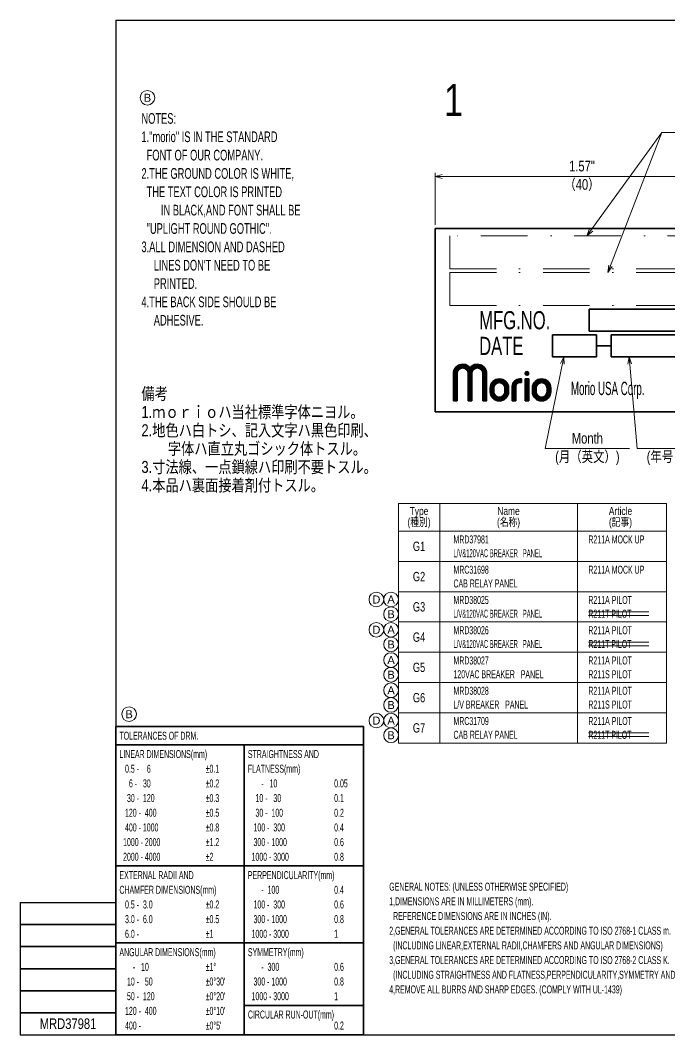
# Model space of a CAD drawing. Header units: millimetres. Extents: x 7 to 413, y 10 to 287.
# Drawn here: x 7 to 183.9, y 10.2 to 286.8 of the extents above; entities that cross this region are included whole.
import ezdxf
from ezdxf.enums import TextEntityAlignment as Align

# ---------------------------------------------------------------- set-up
doc = ezdxf.new("R2010")
doc.units = ezdxf.units.MM
doc.linetypes.add('DASHDOT', pattern=[25.3, 12.7, -6.3, 0, -6.3])
for name, color, linetype in [('GR1_01', 7, 'Continuous'), ('GR1_16', 7, 'Continuous'), ('GR2_05', 7, 'Continuous'), ('図面枠D8M', 7, 'Continuous'), ('表題、部品表', 7, 'Continuous'), ('表題、部品表_01', 7, 'Continuous')]:
    doc.layers.add(name, color=color, linetype=linetype)
doc.styles.add('HG丸ｺﾞｼｯｸM-PRO', font='')
doc.styles.get('HG丸ｺﾞｼｯｸM-PRO').set_extended_font_data('HG丸ｺﾞｼｯｸM-PRO')

# ---------------------------------------------------------------- blocks, each defined once
blk = doc.blocks.new('BLKF024')
at = {"layer": '図面枠D8M', "color": 4, "linetype": 'Continuous', "lineweight": 13}
for p, q in [((345.506831, 48.999879), (346.3333, 49.826349)), ((345.58776, 49.22223), (346.312102, 49.946572)), ((345.668689, 49.44458), (346.290903, 50.066794)), ((345.749617, 49.66693), (346.269705, 50.187017)), ((345.830546, 49.88928), (346.248506, 50.30724)), ((345.911475, 50.111631), (346.227307, 50.427463)), ((345.992404, 50.333981), (346.206109, 50.547686)), ((346.073333, 50.556331), (346.18491, 50.667909)), ((346.154262, 50.778681), (346.163712, 50.788131)), ((344.157871, 45.246757), (346.693675, 47.782561)), ((344.211969, 45.442276), (346.672477, 47.902784)), ((344.292898, 45.664626), (346.651278, 48.023006)), ((344.299292, 45.246757), (346.714874, 47.662338)), ((344.373827, 45.886976), (346.63008, 48.143229)), ((344.440714, 45.246757), (346.736072, 47.542115)), ((344.454756, 46.109327), (346.608881, 48.263452)), ((344.535684, 46.331677), (346.587682, 48.383675)), ((344.582135, 45.246757), (346.757271, 47.421892)), ((344.616613, 46.554027), (346.566484, 48.503898)), ((344.697542, 46.776377), (346.545285, 48.624121)), ((344.723556, 45.246757), (346.778469, 47.301669)), ((344.778471, 46.998727), (346.524087, 48.744343)), ((344.8594, 47.221078), (346.502888, 48.864566)), ((344.864978, 45.246757), (346.799668, 47.181447)), ((344.940329, 47.443428), (346.48169, 48.984789)), ((345.006399, 45.246757), (346.820866, 47.061224)), ((345.021258, 47.665778), (346.460491, 49.105012)), ((345.102186, 47.888128), (346.439293, 49.225235)), ((345.183115, 48.110479), (346.418094, 49.345457)), ((345.264044, 48.332829), (346.396896, 49.46568)), ((345.344973, 48.555179), (346.375697, 49.585903)), ((345.425902, 48.777529), (346.354499, 49.706126)), ((345.147821, 45.246757), (346.842065, 46.941001)), ((345.289242, 45.246757), (346.863263, 46.820778)), ((345.430663, 45.246757), (346.884462, 46.700555)), ((345.572085, 45.246757), (346.90566, 46.580332)), ((345.713506, 45.246757), (346.926859, 46.46011)), ((345.854927, 45.246757), (346.948057, 46.339887)), ((345.996349, 45.246757), (346.969256, 46.219664)), ((346.13777, 45.246757), (346.990455, 46.099441)), ((346.279191, 45.246757), (347.011653, 45.979218)), ((346.420613, 45.246757), (347.032852, 45.858995)), ((346.562034, 45.246757), (347.05405, 45.738773)), ((346.703455, 45.246757), (347.075249, 45.61855)), ((346.844877, 45.246757), (347.096447, 45.498327)), ((346.986298, 45.246757), (347.117646, 45.378104)), ((347.12772, 45.246757), (347.138844, 45.257881))]:
    blk.add_line(p, q, dxfattribs=at)
blk = doc.blocks.new('BLKF023')
at = {"layer": '図面枠D8M', "color": 2, "linetype": 'Continuous', "lineweight": 25}
for p, q in [((33, 286.75), (413, 286.75)), ((33, 286.75), (33, 10.25)), ((413, 286.75), (413, 10.25)), ((7, 46.25), (7, 10.25)), ((7, 46.25), (33, 46.25)), ((7, 10.25), (413, 10.25))]:
    blk.add_line(p, q, dxfattribs=at)
at = {"layer": '図面枠D8M', "color": 4, "linetype": 'Continuous', "lineweight": 13}
for p, q in [((413, 269.75), (411, 269.75)), ((413, 262.75), (411, 262.75)), ((413, 255.75), (411, 255.75)), ((413, 248.75), (411, 248.75)), ((413, 241.75), (411, 241.75)), ((413, 234.75), (411, 234.75)), ((413, 227.75), (411, 227.75)), ((413, 220.75), (411, 220.75)), ((413, 213.75), (411, 213.75)), ((413, 206.75), (411, 206.75)), ((413, 199.75), (411, 199.75)), ((413, 192.75), (411, 192.75)), ((413, 185.75), (411, 185.75)), ((413, 178.75), (411, 178.75)), ((413, 171.75), (411, 171.75)), ((413, 164.75), (411, 164.75)), ((413, 157.75), (411, 157.75)), ((413, 150.75), (411, 150.75)), ((413, 143.75), (411, 143.75)), ((413, 136.75), (411, 136.75)), ((411, 129.75), (413, 129.75))]:
    blk.add_line(p, q, dxfattribs=at)
at = {"layer": '図面枠D8M', "color": 3, "linetype": 'Continuous', "lineweight": 35}
for p, q in [((413, 113.75), (411, 113.75)), ((413, 108.75), (411, 108.75)), ((413, 103.75), (411, 103.75)), ((413, 98.75), (411, 98.75)), ((413, 93.75), (411, 93.75)), ((413, 88.75), (411, 88.75)), ((277, 83.75), (413, 83.75)), ((277, 83.75), (277, 10.25)), ((290, 83.75), (290, 56.25)), ((310, 83.75), (310, 56.25)), ((393, 83.75), (393, 56.25)), ((403, 83.75), (403, 56.25)), ((277, 78.75), (413, 78.75)), ((277, 66.25), (413, 66.25)), ((277, 61.25), (413, 61.25)), ((277, 56.25), (413, 56.25)), ((309, 56.25), (309, 25.25)), ((341, 56.25), (341, 10.25)), ((346.84, 52.65), (347.23, 53.75)), ((348.14, 45.25), (346.84, 52.65)), ((347.23, 53.75), (349.64, 53.75)), ((351.14, 45.25), (349.64, 53.75)), ((351.18, 53.75), (350.82, 52.76)), ((352.14, 45.25), (350.82, 52.76)), ((351.18, 53.75), (353.64, 53.75)), ((355.14, 45.25), (353.64, 53.75)), ((293, 52.17), (293, 47.48)), ((344.14, 45.25), (346.16, 50.8)), ((347.14, 45.25), (346.16, 50.8)), ((277, 46.25), (341, 46.25)), ((344.14, 45.25), (347.14, 45.25)), ((348.14, 45.25), (351.14, 45.25)), ((352.14, 45.25), (355.14, 45.25)), ((341, 42.25), (413, 42.25)), ((7, 40.25), (33, 40.25)), ((277, 36.25), (341, 36.25)), ((7, 34.25), (33, 34.25)), ((341, 33.25), (413, 33.25)), ((309, 30.75), (341, 30.75)), ((7, 28.25), (33, 28.25)), ((277, 25.25), (413, 25.25)), ((7, 22.25), (33, 22.25)), ((33, 16.25), (7, 16.25))]:
    blk.add_line(p, q, dxfattribs=at)
at = {"layer": '図面枠D8M', "color": 4, "linetype": 'Continuous', "lineweight": 13}
blk.add_blockref('BLKF024', (0, 0), dxfattribs=at)
at = {"layer": '図面枠D8M', "color": 4, "linetype": 'Continuous', "lineweight": 13, "style": 'HG丸ｺﾞｼｯｸM-PRO'}
for s, height, width, p in [('記号SYM.', 2.182, 0.69227, (284.03, 58.74)), ('日付 DATE', 2.182, 0.692507, (299.87, 58.83)), ('変更  REVISIONS', 2.5455, 0.887352, (354.85, 58.97)), ('変更者', 2.545, 0.887717, (398, 58.75)), ('承認者', 2.545, 0.887717, (408, 58.75)), ('調査 CHECKED', 2.182, 0.863174, (322.34, 53.92)), ('承認 APPROVED', 2.1818, 0.863151, (291.21, 53.79)), ('設計 DESIGNED', 2.1818, 0.862613, (291.61, 43.76)), ('製図 DRAWN', 2.182, 0.863099, (319.7, 43.9)), ('名称 TITLE', 2.182, 0.862489, (352.13, 40.11)), ('尺度 SCALE', 2.182, 0.862581, (287.78, 33.74)), ('日付 DATE', 1.818, 0.618255, (315.88, 33.34)), ('質量 WEIGHT', 1.818, 0.618812, (317.46, 27.8)), ('製番 PRD.NO.', 2.182, 0.863299, (290.29, 22.66)), ('図番 DRG.NO.', 2.182, 0.863083, (354.56, 22.56))]:
    blk.add_text(s, height=height, dxfattribs=dict(at, width=width)).set_placement(p, align=Align.MIDDLE_CENTER)
at = {"layer": '図面枠D8M', "color": 2, "linetype": 'Continuous', "lineweight": 25, "style": 'HG丸ｺﾞｼｯｸM-PRO', "width": 1.206081}
blk.add_text('森尾電機株式会社', height=4, dxfattribs=at).set_placement((384.72, 51.68), align=Align.MIDDLE_CENTER)
at = {"layer": '図面枠D8M', "color": 3, "linetype": 'Continuous', "lineweight": 35, "style": 'HG丸ｺﾞｼｯｸM-PRO', "width": 0.652197}
blk.add_text('MORIO DENKI CO., LTD.', height=2.9091, dxfattribs=at).set_placement((385.38, 45.61), align=Align.MIDDLE_CENTER)
blk = doc.blocks.new('FXTIP_ARROW_S')
at = {"color": 0, "linetype": 'Continuous', "lineweight": -2}
for q in [(-1, 0), (-0.97, 0.26), (-0.97, -0.26)]:
    blk.add_line((0, 0), q, dxfattribs=at)
blk = doc.blocks.new('BLKF030')
at = {"layer": 'GR1_01', "color": 3, "linetype": 'Continuous', "lineweight": 35}
for p, q in [((135, 186.439698), (137.559592, 188.99929)), ((135, 186.156854), (137.822284, 188.97914)), ((135.010924, 186.733466), (137.266534, 188.989076)), ((135.066224, 187.071606), (136.928394, 188.933776)), ((135.206354, 187.49458), (136.50542, 188.793646)), ((137.060006, 187.934018), (138.062, 188.936012)), ((137.405874, 187.997044), (138.283036, 188.874206)), ((137.680744, 187.989072), (138.488112, 188.79644)), ((137.91575, 187.941234), (138.67903, 188.704516)), ((138.122218, 187.86486), (138.857008, 188.59965)), ((138.305546, 187.765344), (139.022854, 188.482654)), ((138.468486, 187.645442), (139.177074, 188.35403)), ((138.612282, 187.506394), (139.319918, 188.21403)), ((138.737064, 187.348336), (139.451414, 188.062684)), ((135, 185.874012), (136.065982, 186.939996)), ((135, 185.59117), (136.002956, 186.594126)), ((135.006842, 185.315168), (136, 186.308326)), ((135.038344, 185.063828), (136, 186.025484)), ((135.090564, 184.833204), (136, 185.742642)), ((135.160054, 184.619854), (136.000524, 185.460324)), ((137.231606, 183.01445), (140, 185.782844)), ((137.5, 183), (140, 185.5)), ((138.841892, 187.17032), (139.571368, 187.899796)), ((138.902596, 184.968282), (140, 186.065686)), ((138.924452, 186.970038), (139.679346, 187.72493)), ((138.980196, 186.742938), (139.774618, 187.53736)), ((138.991438, 185.339968), (140, 186.348528)), ((139, 186.4799), (139.856084, 187.335984)), ((139, 186.197056), (139.922112, 187.11917)), ((139, 185.914214), (139.970258, 186.884474)), ((139, 185.631372), (139.996716, 186.628088)), ((135.24458, 184.421536), (136.029086, 185.206042)), ((135.34264, 184.236752), (136.0911, 184.985214)), ((135.45322, 184.06449), (136.178694, 184.789964)), ((135.575662, 183.90409), (136.287914, 184.616344)), ((135.709588, 183.755172), (136.416792, 184.462378)), ((135.854846, 183.61759), (136.564624, 184.327366)), ((136.011516, 183.491416), (136.731764, 184.211664)), ((136.179896, 183.376954), (136.919728, 184.116786)), ((136.360554, 183.274768), (137.131702, 184.045918)), ((136.554372, 183.185744), (137.373936, 184.005308)), ((136.762674, 183.111204), (137.660032, 184.008562)), ((136.987424, 183.053112), (138.031718, 184.097404)), ((137.801032, 183.01819), (139.98181, 185.198968)), ((138.152278, 183.086594), (139.913406, 184.847722)), ((138.606954, 183.258428), (139.741572, 184.393046))]:
    blk.add_line(p, q, dxfattribs=at)
blk = doc.blocks.new('BLKF031')
at = {"layer": 'GR1_01', "color": 3, "linetype": 'Continuous', "lineweight": 35}
for p, q in [((146.5, 186.439698), (149.059592, 188.99929)), ((146.5, 186.156854), (149.322284, 188.97914)), ((146.510924, 186.733466), (148.766534, 188.989076)), ((146.566224, 187.071606), (148.428394, 188.933776)), ((146.706354, 187.49458), (148.00542, 188.793646)), ((148.560006, 187.934018), (149.562, 188.936012)), ((148.905874, 187.997044), (149.783036, 188.874206)), ((149.180744, 187.989072), (149.988112, 188.79644)), ((149.41575, 187.941234), (150.17903, 188.704516)), ((149.622218, 187.86486), (150.357008, 188.59965)), ((149.805546, 187.765344), (150.522854, 188.482654)), ((149.968486, 187.645442), (150.677074, 188.35403)), ((150.112282, 187.506394), (150.819918, 188.21403)), ((150.237064, 187.348336), (150.951414, 188.062684)), ((146.5, 185.874012), (147.565982, 186.939996)), ((146.5, 185.59117), (147.502956, 186.594126)), ((146.506842, 185.315168), (147.5, 186.308326)), ((146.538344, 185.063828), (147.5, 186.025484)), ((146.590564, 184.833204), (147.5, 185.742642)), ((146.660054, 184.619854), (147.500524, 185.460324)), ((148.731606, 183.01445), (151.5, 185.782844)), ((149, 183), (151.5, 185.5)), ((150.341892, 187.17032), (151.071368, 187.899796)), ((150.402596, 184.968282), (151.5, 186.065686)), ((150.424452, 186.970038), (151.179346, 187.72493)), ((150.480196, 186.742938), (151.274618, 187.53736)), ((150.491438, 185.339968), (151.5, 186.348528)), ((150.5, 186.4799), (151.356084, 187.335984)), ((150.5, 186.197056), (151.422112, 187.11917)), ((150.5, 185.914214), (151.470258, 186.884474)), ((150.5, 185.631372), (151.496716, 186.628088)), ((146.74458, 184.421536), (147.529086, 185.206042)), ((146.84264, 184.236752), (147.5911, 184.985214)), ((146.95322, 184.06449), (147.678694, 184.789964)), ((147.075662, 183.90409), (147.787914, 184.616344)), ((147.209588, 183.755172), (147.916792, 184.462378)), ((147.354846, 183.61759), (148.064624, 184.327366)), ((147.511516, 183.491416), (148.231764, 184.211664)), ((147.679896, 183.376954), (148.419728, 184.116786)), ((147.860554, 183.274768), (148.631702, 184.045918)), ((148.054372, 183.185744), (148.873936, 184.005308)), ((148.262674, 183.111204), (149.160032, 184.008562)), ((148.487424, 183.053112), (149.531718, 184.097404)), ((149.301032, 183.01819), (151.48181, 185.198968)), ((149.652278, 183.086594), (151.413406, 184.847722)), ((150.106954, 183.258428), (151.241572, 184.393046))]:
    blk.add_line(p, q, dxfattribs=at)
blk = doc.blocks.new('BLKF032')
at = {"layer": 'GR1_01', "color": 3, "linetype": 'Continuous', "lineweight": 35}
for p, q in [((144.5, 188.11127), (145.38873, 189)), ((144.5, 188.394114), (145.105888, 189)), ((144.5, 188.676956), (144.823044, 189)), ((144.5, 188.959798), (144.540202, 189)), ((144.5, 187.828428), (145.5, 188.828428)), ((144.5, 187.545586), (145.5, 188.545586)), ((144.5, 187.262742), (145.5, 188.262742)), ((144.5, 186.9799), (145.5, 187.9799)), ((144.5, 186.697056), (145.5, 187.697056)), ((144.5, 186.414214), (145.5, 187.414214)), ((144.5, 186.131372), (145.5, 187.131372)), ((144.5, 185.848528), (145.5, 186.848528)), ((144.5, 185.565686), (145.5, 186.565686)), ((144.5, 185.282844), (145.5, 186.282844)), ((144.5, 185), (145.5, 186)), ((144.5, 184.717158), (145.5, 185.717158)), ((144.5, 184.434316), (145.5, 185.434316)), ((144.5, 184.151472), (145.5, 185.151472)), ((144.5, 183.86863), (145.5, 184.86863)), ((144.5, 183.585788), (145.5, 184.585788)), ((144.5, 183.302944), (145.5, 184.302944)), ((144.5, 183.020102), (145.5, 184.020102)), ((144.762742, 183), (145.5, 183.737258)), ((145.045584, 183), (145.5, 183.454416)), ((145.328426, 183), (145.5, 183.171574))]:
    blk.add_line(p, q, dxfattribs=at)
blk = doc.blocks.new('BLKF033')
at = {"layer": 'GR1_01', "color": 3, "linetype": 'Continuous', "lineweight": 35}
for p, q in [((141, 186.545586), (143.454416, 189)), ((141, 186.828428), (143.171572, 189)), ((141.003282, 187.114554), (142.885446, 188.996718)), ((141.049912, 187.444026), (142.555974, 188.950088)), ((141.204928, 187.881884), (142.118116, 188.795072)), ((142.687016, 187.94976), (143.5, 188.762742)), ((143.0201, 188), (143.5, 188.4799)), ((143.302944, 188), (143.5, 188.197056)), ((141, 186.262742), (142.05024, 187.312984)), ((141, 185.9799), (142, 186.9799)), ((141, 185.697056), (142, 186.697056)), ((141, 185.414214), (142, 186.414214)), ((141, 185.131372), (142, 186.131372)), ((141, 184.848528), (142, 185.848528)), ((141, 184.565686), (142, 185.565686)), ((141, 184.282844), (142, 185.282844)), ((141, 184), (142, 185)), ((141, 183.717158), (142, 184.717158)), ((141, 183.434316), (142, 184.434316)), ((141, 183.151472), (142, 184.151472)), ((141.13137, 183), (142, 183.86863)), ((141.414214, 183), (142, 183.585788)), ((141.697056, 183), (142, 183.302944)), ((141.979898, 183), (142, 183.020102))]:
    blk.add_line(p, q, dxfattribs=at)
blk = doc.blocks.new('BLKF034')
at = {"layer": 'GR1_01', "color": 3, "linetype": 'Continuous', "lineweight": 35}
for p, q in [((144.505024, 190.570712), (144.929288, 190.994976)), ((144.534542, 190.317384), (145.182616, 190.965458)), ((144.646446, 190.146448), (145.353554, 190.853554)), ((144.817384, 190.034542), (145.465458, 190.682616)), ((145.07071, 190.005026), (145.494974, 190.42929))]:
    blk.add_line(p, q, dxfattribs=at)
blk = doc.blocks.new('BLKF035')
at = {"layer": 'GR1_01', "color": 3, "linetype": 'Continuous', "lineweight": 35}
for p, q in [((125, 190.275484), (127.715234, 192.990718)), ((125, 189.992642), (126.139886, 191.132528)), ((125.000696, 190.559024), (127.440976, 192.999304)), ((125.027304, 190.868472), (127.131528, 192.972698)), ((125.110264, 191.234276), (126.765724, 192.889736)), ((125.323988, 191.730844), (126.269156, 192.676012)), ((126.867472, 191.860114), (127.963934, 192.956576)), ((127.272912, 191.982712), (128.192404, 192.902202)), ((127.571346, 191.998302), (128.403912, 192.830868)), ((127.821112, 191.965226), (128.600592, 192.744704)), ((128.03867, 191.899942), (128.783878, 192.645148)), ((128.231254, 191.809682), (128.954734, 192.533162)), ((128.40252, 191.698106), (129.113786, 192.40937)), ((128.55427, 191.567012), (129.261384, 192.274126)), ((128.687078, 191.416978), (129.39765, 192.12755)), ((128.800466, 191.247522), (130.169474, 192.61653)), ((128.89276, 191.056974), (130.706524, 192.870738)), ((128.960518, 190.84189), (131.083728, 192.9651)), ((128.996958, 190.595486), (131.399448, 192.997978)), ((129, 190.315686), (131.677972, 192.993658)), ((129, 190.032844), (130.180448, 191.213292)), ((130.786708, 191.819552), (131.929914, 192.962758)), ((131.224478, 191.97448), (132.161026, 192.911026)), ((131.53249, 191.999648), (132.374794, 192.841952)), ((131.787814, 191.97213), (132.57348, 192.757796)), ((132.009388, 191.91086), (132.758602, 192.660074)), ((132.205242, 191.823872), (132.93118, 192.54981)), ((132.379394, 191.715182), (133.091882, 192.42767)), ((132.533858, 191.586802), (133.241096, 192.294042)), ((132.669362, 191.439464), (133.378974, 192.149076)), ((132.78558, 191.27284), (133.505448, 191.992708)), ((132.881032, 191.085448), (133.62022, 191.824638)), ((132.952586, 190.87416), (133.722736, 191.64431)), ((132.994106, 190.632838), (133.812118, 191.450848)), ((133, 190.355888), (133.887056, 191.242944)), ((133, 190.073046), (133.945608, 191.018654)), ((125, 189.709798), (126.017288, 190.727088)), ((125, 189.426956), (126, 190.426956)), ((125, 189.144114), (126, 190.144114)), ((125, 188.86127), (126, 189.86127)), ((125, 188.578428), (126, 189.578428)), ((125, 188.295586), (126, 189.295586)), ((125, 188.012742), (126, 189.012742)), ((125, 187.7299), (126, 188.7299)), ((125, 187.447056), (126, 188.447056)), ((125, 187.164214), (126, 188.164214)), ((129, 189.75), (130.02552, 190.775522)), ((129, 189.467158), (130, 190.467158)), ((129, 189.184316), (130, 190.184316)), ((129, 188.901472), (130, 189.901472)), ((129, 188.61863), (130, 189.61863)), ((129, 188.335788), (130, 189.335788)), ((129, 188.052944), (130, 189.052944)), ((129, 187.770102), (130, 188.770102)), ((129, 187.487258), (130, 188.487258)), ((129, 187.204416), (130, 188.204416)), ((133, 189.790202), (133.984826, 190.775028)), ((133, 189.50736), (133.999988, 190.50735)), ((133, 189.224518), (134, 190.224518)), ((133, 188.941674), (134, 189.941674)), ((133, 188.658832), (134, 189.658832)), ((133, 188.375988), (134, 189.375988)), ((133, 188.093146), (134, 189.093146)), ((133, 187.810304), (134, 188.810304)), ((133, 187.52746), (134, 188.52746)), ((133, 187.244618), (134, 188.244618)), ((125, 186.881372), (126, 187.881372)), ((125, 186.598528), (126, 187.598528)), ((125, 186.315686), (126, 187.315686)), ((125, 186.032844), (126, 187.032844)), ((125, 185.75), (126, 186.75)), ((125, 185.467158), (126, 186.467158)), ((125, 185.184316), (126, 186.184316)), ((125, 184.901472), (126, 185.901472)), ((125, 184.61863), (126, 185.61863)), ((125, 184.335788), (126, 185.335788)), ((129, 186.921574), (130, 187.921574)), ((129, 186.63873), (130, 187.63873)), ((129, 186.355888), (130, 187.355888)), ((129, 186.073046), (130, 187.073046)), ((129, 185.790202), (130, 186.790202)), ((129, 185.50736), (130, 186.50736)), ((129, 185.224518), (130, 186.224518)), ((129, 184.941674), (130, 185.941674)), ((129, 184.658832), (130, 185.658832)), ((129, 184.375988), (130, 185.375988)), ((133, 186.961776), (134, 187.961776)), ((133, 186.678932), (134, 187.678932)), ((133, 186.39609), (134, 187.39609)), ((133, 186.113248), (134, 187.113248)), ((133, 185.830404), (134, 186.830404)), ((133, 185.547562), (134, 186.547562)), ((133, 185.26472), (134, 186.26472)), ((133, 184.981876), (134, 185.981876)), ((133, 184.699034), (134, 185.699034)), ((133, 184.41619), (134, 185.41619)), ((125, 184.052944), (126, 185.052944)), ((125, 183.770102), (126, 184.770102)), ((125, 183.487258), (126, 184.487258)), ((125, 183.204416), (126, 184.204416)), ((125.078426, 183), (126, 183.921574)), ((125.36127, 183), (126, 183.63873)), ((125.644112, 183), (126, 183.355888)), ((125.926954, 183), (126, 183.073046)), ((129, 184.093146), (130, 185.093146)), ((129, 183.810304), (130, 184.810304)), ((129, 183.52746), (130, 184.52746)), ((129, 183.244618), (130, 184.244618)), ((129.038224, 183), (130, 183.961776)), ((129.321068, 183), (130, 183.678932)), ((129.60391, 183), (130, 183.39609)), ((129.886752, 183), (130, 183.113248)), ((132.998022, 183), (134, 184.001978)), ((133, 184.133348), (134, 185.133348)), ((133, 183.850506), (134, 184.850506)), ((133, 183.567662), (134, 184.567662)), ((133, 183.28482), (134, 184.28482)), ((133.280866, 183), (134, 183.719134)), ((133.563708, 183), (134, 183.436292)), ((133.84655, 183), (134, 183.15345))]:
    blk.add_line(p, q, dxfattribs=at)
blk = doc.blocks.new('BLKF029')
at = {"layer": 'GR1_01', "color": 3, "linetype": 'Continuous', "lineweight": 35}
for p, q in [((125, 190.5), (125, 183)), ((126, 183), (126, 190.5)), ((129, 190.5), (129, 183)), ((130, 190.5), (130, 183)), ((133, 183), (133, 190.5)), ((134, 183), (134, 190.5)), ((143.5, 189), (143, 189)), ((143.5, 188), (143.5, 189)), ((144.5, 183), (144.5, 189)), ((145.5, 189), (144.5, 189)), ((145.5, 183), (145.5, 189)), ((135, 186.5), (135, 185.5)), ((136, 186.5), (136, 185.5)), ((139, 186.5), (139, 185.5)), ((140, 185.5), (140, 186.5)), ((141, 187), (141, 183)), ((142, 183), (142, 187)), ((143, 188), (143.5, 188)), ((146.5, 186.5), (146.5, 185.5)), ((147.5, 186.5), (147.5, 185.5)), ((150.5, 186.5), (150.5, 185.5)), ((151.5, 185.5), (151.5, 186.5)), ((125, 183), (126, 183)), ((129, 183), (130, 183)), ((133, 183), (134, 183)), ((141, 183), (142, 183)), ((144.5, 183), (145.5, 183))]:
    blk.add_line(p, q, dxfattribs=at)
blk.add_circle((145, 190.5), 0.5, dxfattribs=at)
for centre, radius, start, end in [((127.5, 190.5), 2.5, 36.8699, 180), ((127.5, 190.5), 1.5, 0, 180), ((131.5, 190.5), 2.5, 0, 143.1301), ((131.5, 190.5), 1.5, 0, 180), ((137.5, 186.5), 2.5, 0, 180), ((143, 187), 2, 90, 180), ((149, 186.5), 2.5, 0, 180), ((137.5, 185.5), 2.5, 180, 0), ((137.5, 186.5), 1.5, 0, 180), ((137.5, 185.5), 1.5, 180, 0), ((143, 187), 1, 90, 180), ((149, 185.5), 2.5, 180, 0), ((149, 186.5), 1.5, 0, 180), ((149, 185.5), 1.5, 180, 0)]:
    blk.add_arc(centre, radius, start, end, dxfattribs=at)
for name in ['BLKF035', 'BLKF034', 'BLKF030', 'BLKF033', 'BLKF032', 'BLKF031']:
    blk.add_blockref(name, (0, 0), dxfattribs=at)
blk = doc.blocks.new('BLKF036')
at = {"layer": 'GR1_01', "color": 3, "linetype": 'Continuous', "lineweight": 35}
for p, q in [((188, 208), (162, 208)), ((162, 202), (162, 208)), ((188, 202), (188, 208)), ((188, 202), (162, 202))]:
    blk.add_line(p, q, dxfattribs=at)
blk = doc.blocks.new('BLKF037')
at = {"layer": 'GR1_01', "color": 3, "linetype": 'Continuous', "lineweight": 35}
for p, q in [((152, 195), (152, 201)), ((164, 201), (152, 201)), ((164, 195), (164, 201)), ((168, 195), (168, 201)), ((188, 201), (168, 201)), ((188, 195), (188, 201)), ((164, 198), (168, 198)), ((164, 195), (152, 195)), ((188, 195), (168, 195))]:
    blk.add_line(p, q, dxfattribs=at)
blk = doc.blocks.new('BLKF038')
at = {"layer": 'GR1_01', "color": 3, "linetype": 'Continuous', "lineweight": 35}
for p, q in [((200, 230), (120, 230)), ((120, 230), (120, 180)), ((200, 180), (200, 230)), ((120, 180), (200, 180))]:
    blk.add_line(p, q, dxfattribs=at)
blk = doc.blocks.new('BLKF028')
at = {"layer": 'GR1_01', "color": 4, "linetype": 'DASHDOT', "lineweight": 13}
for p, q in [((196, 228), (124, 228)), ((124, 219), (124, 228)), ((196, 219), (196, 228)), ((124, 219), (196, 219)), ((124, 209), (124, 218)), ((124, 218), (196, 218)), ((196, 209), (196, 218)), ((124, 209), (196, 209))]:
    blk.add_line(p, q, dxfattribs=at)
at = {"layer": 'GR1_01', "color": 3, "linetype": 'Continuous', "lineweight": 35}
for name in ['BLKF038', 'BLKF036', 'BLKF037', 'BLKF029']:
    blk.add_blockref(name, (0, 0), dxfattribs=at)
at = {"layer": 'GR1_01', "color": 3, "linetype": 'Continuous', "lineweight": 35, "style": 'HG丸ｺﾞｼｯｸM-PRO'}
for s, width, p in [('MFG.NO.', 0.684917, (132, 205)), ('DATE', 0.683934, (132, 198))]:
    blk.add_text(s, height=4.945, dxfattribs=dict(at, width=width)).set_placement(p, align=Align.MIDDLE_LEFT)
at = {"layer": 'GR1_01', "color": 3, "linetype": 'Continuous', "lineweight": 35, "style": 'HG丸ｺﾞｼｯｸM-PRO', "width": 0.545565}
blk.add_text('Morio USA Corp.', height=3.6364, dxfattribs=at).set_placement((157, 183.5), align=Align.BOTTOM_LEFT)
blk = doc.blocks.new('BLKF054')
at = {"layer": '図面枠D8M', "color": 3, "linetype": 'Continuous', "lineweight": 35}
for p, q in [((33, 94.25), (100.5, 94.25)), ((33, 94.25), (33, 10.25)), ((100.5, 10.25), (100.5, 94.25)), ((33, 89.25), (100.5, 89.25)), ((68, 10.25), (68, 89.25)), ((33, 56.25), (68, 56.25)), ((68, 56.25), (100.5, 56.25)), ((33, 35.25), (68, 35.25)), ((68, 35.25), (100.5, 35.25)), ((68, 18.25), (100.5, 18.25)), ((33, 10.25), (100.5, 10.25))]:
    blk.add_line(p, q, dxfattribs=at)
at = {"layer": '図面枠D8M', "color": 4, "linetype": 'Continuous', "lineweight": 13, "style": 'HG丸ｺﾞｼｯｸM-PRO'}
for s, height, width, p in [('TOLERANCES OF DRM.', 2.1818, 0.522208, (34, 91.75)), ('LINEAR DIMENSIONS(mm)', 2.1818, 0.521664, (34, 86.75)), ('STRAIGHTNESS AND', 2.1818, 0.521949, (69, 86.75)), (' 0.5 -    6', 2.1818, 0.524049, (35, 82.75)), ('±0.1', 2.182, 0.52198, (57.5, 82.75)), ('FLATNESS(mm)', 2.1818, 0.521994, (69, 82.75)), ('   6 -   30', 2.1818, 0.52397, (35, 78.75)), ('±0.2', 2.182, 0.52198, (57.5, 78.75)), ('     -   10', 2.1818, 0.524651, (70, 78.75)), ('0.05', 2.182, 0.52205, (92.5, 78.75)), ('  30 -  120', 2.1818, 0.522893, (35, 74.75)), ('±0.3', 2.182, 0.52198, (57.5, 74.75)), ('  10 -   30', 2.1818, 0.523391, (70, 74.75)), ('0.1', 2.182, 0.522424, (92.5, 74.75)), (' 120 -  400', 2.1818, 0.52246, (35, 70.75)), ('±0.5', 2.182, 0.52198, (57.5, 70.75)), ('  30 -  100', 2.1818, 0.522893, (70, 70.75)), ('0.2', 2.182, 0.522424, (92.5, 70.75)), (' 400 - 1000', 2.1818, 0.52208, (35, 66.75)), ('±0.8', 2.182, 0.52198, (57.5, 66.75)), (' 100 -  300', 2.1818, 0.52246, (70, 66.75)), ('0.4', 2.182, 0.522424, (92.5, 66.75)), ('1000 - 2000', 2.1818, 0.521744, (35, 62.75)), ('±1.2', 2.182, 0.52198, (57.5, 62.75)), (' 300 - 1000', 2.1818, 0.52208, (70, 62.75)), ('0.6', 2.182, 0.522424, (92.5, 62.75)), ('2000 - 4000', 2.1818, 0.521744, (35, 58.75)), ('±2', 2.182, 0.521216, (57.5, 58.75)), ('1000 - 3000', 2.1818, 0.521744, (70, 58.75)), ('0.8', 2.182, 0.522424, (92.5, 58.75)), ('EXTERNAL RADII AND', 2.1818, 0.522426, (34, 53.75)), ('PERPENDICULARITY(mm)', 2.1818, 0.521822, (69, 53.75)), ('CHAMFER DIMENSIONS(mm)', 2.1818, 0.521615, (34, 49.75)), ('     -  100', 2.1818, 0.52397, (70, 49.75)), ('0.4', 2.182, 0.522424, (92.5, 49.75)), (' 0.5 -  3.0', 2.1818, 0.523514, (35, 45.75)), ('±0.2', 2.182, 0.52198, (57.5, 45.75)), (' 100 -  300', 2.1818, 0.52246, (70, 45.75)), ('0.6', 2.182, 0.522424, (92.5, 45.75)), (' 3.0 -  6.0', 2.1818, 0.523514, (35, 41.75)), ('±0.5', 2.182, 0.52198, (57.5, 41.75)), (' 300 - 1000', 2.1818, 0.52208, (70, 41.75)), ('0.8', 2.182, 0.522424, (92.5, 41.75)), (' 6.0 -', 2.182, 0.523279, (35, 37.75)), ('±1', 2.182, 0.521216, (57.5, 37.75)), ('1000 - 3000', 2.1818, 0.521744, (70, 37.75)), ('1', 2.18, 0.521199, (92.5, 37.75)), ('ANGULAR DIMENSIONS(mm)', 2.1818, 0.521887, (34, 32.75)), ('SYMMETRY(mm)', 2.1818, 0.521222, (69, 32.75)), ('     -   10', 2.1818, 0.524651, (35, 28.75)), ('±1°', 2.182, 0.52122, (57.5, 28.75)), ('     -  300', 2.1818, 0.52397, (70, 28.75)), ('0.6', 2.182, 0.522424, (92.5, 28.75)), ('  10 -   50', 2.1818, 0.523391, (35, 24.75)), ("±0°30'", 2.182, 0.521679, (57.5, 24.75)), (' 300 - 1000', 2.1818, 0.52208, (70, 24.75)), ('0.8', 2.182, 0.522424, (92.5, 24.75)), ('  50 -  120', 2.1818, 0.522893, (35, 20.75)), ("±0°20'", 2.182, 0.521679, (57.5, 20.75)), ('1000 - 3000', 2.1818, 0.521744, (70, 20.75)), ('1', 2.18, 0.521199, (92.5, 20.75)), (' 120 -  400', 2.1818, 0.52246, (35, 16.75)), ("±0°10'", 2.182, 0.521679, (57.5, 16.75)), ('CIRCULAR RUN-OUT(mm)', 2.1818, 0.521639, (69, 15.75)), (' 400 -', 2.182, 0.52234, (35, 12.75)), ("±0°5'", 2.182, 0.521776, (57.5, 12.75)), ('0.2', 2.182, 0.522424, (92.5, 12.75))]:
    blk.add_text(s, height=height, dxfattribs=dict(at, width=width)).set_placement(p, align=Align.MIDDLE_LEFT)
blk = doc.blocks.new('BLKF055')
at = {"layer": 'GR2_05', "color": 4, "linetype": 'Continuous', "lineweight": 13}
blk.add_circle((36.64, 97.62), 2, dxfattribs=at)
at = {"layer": 'GR2_05', "color": 4, "linetype": 'Continuous', "lineweight": 13, "style": 'HG丸ｺﾞｼｯｸM-PRO', "width": 1.04272}
blk.add_text('B', height=2.18, dxfattribs=at).set_placement((36.64, 97.62), align=Align.MIDDLE_CENTER)
blk = doc.blocks.new('BLKF056')
at = {"layer": 'GR2_05', "color": 4, "linetype": 'Continuous', "lineweight": 13}
blk.add_circle((41.64, 265.63), 2, dxfattribs=at)
at = {"layer": 'GR2_05', "color": 4, "linetype": 'Continuous', "lineweight": 13, "style": 'HG丸ｺﾞｼｯｸM-PRO', "width": 1.04272}
blk.add_text('B', height=2.18, dxfattribs=at).set_placement((41.64, 265.63), align=Align.MIDDLE_CENTER)
blk = doc.blocks.new('BLKF060')
at = {"layer": '表題、部品表', "color": 4, "linetype": 'Continuous', "lineweight": 13}
for p, q in [((110, 155), (183, 155)), ((110, 155), (110, 89.75)), ((121.25, 155), (121.25, 89.75)), ((158.75, 155), (158.75, 89.75)), ((183, 155), (183, 89.75)), ((183, 147.5), (110, 147.5)), ((183, 139.25), (110, 139.25)), ((183, 131), (110, 131)), ((183, 122.75), (110, 122.75)), ((183, 114.5), (110, 114.5)), ((183, 106.25), (110, 106.25)), ((183, 98), (110, 98)), ((183, 89.75), (110, 89.75))]:
    blk.add_line(p, q, dxfattribs=at)
blk = doc.blocks.new('BLKF063')
at = {"layer": 'GR2_05', "color": 4, "linetype": 'Continuous', "lineweight": 13}
blk.add_circle((108, 128.875), 2, dxfattribs=at)
at = {"layer": 'GR2_05', "color": 4, "linetype": 'Continuous', "lineweight": 13, "style": 'HG丸ｺﾞｼｯｸM-PRO', "width": 1.042301}
blk.add_text('A', height=2.182, dxfattribs=at).set_placement((108, 128.875), align=Align.MIDDLE_CENTER)
blk = doc.blocks.new('BLKF064')
at = {"layer": 'GR2_05', "color": 4, "linetype": 'Continuous', "lineweight": 13}
blk.add_circle((108, 124.875), 2, dxfattribs=at)
at = {"layer": 'GR2_05', "color": 4, "linetype": 'Continuous', "lineweight": 13, "style": 'HG丸ｺﾞｼｯｸM-PRO', "width": 1.04272}
blk.add_text('B', height=2.182, dxfattribs=at).set_placement((108, 124.875), align=Align.MIDDLE_CENTER)
blk = doc.blocks.new('BLKF065')
at = {"layer": 'GR2_05', "color": 4, "linetype": 'Continuous', "lineweight": 13}
blk.add_circle((108, 120.625), 2, dxfattribs=at)
at = {"layer": 'GR2_05', "color": 4, "linetype": 'Continuous', "lineweight": 13, "style": 'HG丸ｺﾞｼｯｸM-PRO', "width": 1.042301}
blk.add_text('A', height=2.182, dxfattribs=at).set_placement((108, 120.625), align=Align.MIDDLE_CENTER)
blk = doc.blocks.new('BLKF066')
at = {"layer": 'GR2_05', "color": 4, "linetype": 'Continuous', "lineweight": 13}
blk.add_circle((108, 116.625), 2, dxfattribs=at)
at = {"layer": 'GR2_05', "color": 4, "linetype": 'Continuous', "lineweight": 13, "style": 'HG丸ｺﾞｼｯｸM-PRO', "width": 1.04272}
blk.add_text('B', height=2.182, dxfattribs=at).set_placement((108, 116.625), align=Align.MIDDLE_CENTER)
blk = doc.blocks.new('BLKF067')
at = {"layer": 'GR2_05', "color": 4, "linetype": 'Continuous', "lineweight": 13}
blk.add_circle((108, 112.375), 2, dxfattribs=at)
at = {"layer": 'GR2_05', "color": 4, "linetype": 'Continuous', "lineweight": 13, "style": 'HG丸ｺﾞｼｯｸM-PRO', "width": 1.042301}
blk.add_text('A', height=2.182, dxfattribs=at).set_placement((108, 112.375), align=Align.MIDDLE_CENTER)
blk = doc.blocks.new('BLKF068')
at = {"layer": 'GR2_05', "color": 4, "linetype": 'Continuous', "lineweight": 13}
blk.add_circle((108, 108.375), 2, dxfattribs=at)
at = {"layer": 'GR2_05', "color": 4, "linetype": 'Continuous', "lineweight": 13, "style": 'HG丸ｺﾞｼｯｸM-PRO', "width": 1.04272}
blk.add_text('B', height=2.182, dxfattribs=at).set_placement((108, 108.375), align=Align.MIDDLE_CENTER)
blk = doc.blocks.new('BLKF069')
at = {"layer": 'GR2_05', "color": 4, "linetype": 'Continuous', "lineweight": 13}
blk.add_circle((108, 104.125), 2, dxfattribs=at)
at = {"layer": 'GR2_05', "color": 4, "linetype": 'Continuous', "lineweight": 13, "style": 'HG丸ｺﾞｼｯｸM-PRO', "width": 1.042301}
blk.add_text('A', height=2.182, dxfattribs=at).set_placement((108, 104.125), align=Align.MIDDLE_CENTER)
blk = doc.blocks.new('BLKF070')
at = {"layer": 'GR2_05', "color": 4, "linetype": 'Continuous', "lineweight": 13}
blk.add_circle((108, 100.125), 2, dxfattribs=at)
at = {"layer": 'GR2_05', "color": 4, "linetype": 'Continuous', "lineweight": 13, "style": 'HG丸ｺﾞｼｯｸM-PRO', "width": 1.04272}
blk.add_text('B', height=2.182, dxfattribs=at).set_placement((108, 100.125), align=Align.MIDDLE_CENTER)
blk = doc.blocks.new('BLKF071')
at = {"layer": 'GR2_05', "color": 4, "linetype": 'Continuous', "lineweight": 13}
blk.add_circle((108, 95.875), 2, dxfattribs=at)
at = {"layer": 'GR2_05', "color": 4, "linetype": 'Continuous', "lineweight": 13, "style": 'HG丸ｺﾞｼｯｸM-PRO', "width": 1.042301}
blk.add_text('A', height=2.182, dxfattribs=at).set_placement((108, 95.875), align=Align.MIDDLE_CENTER)
blk = doc.blocks.new('BLKF072')
at = {"layer": 'GR2_05', "color": 4, "linetype": 'Continuous', "lineweight": 13}
blk.add_circle((108, 91.875), 2, dxfattribs=at)
at = {"layer": 'GR2_05', "color": 4, "linetype": 'Continuous', "lineweight": 13, "style": 'HG丸ｺﾞｼｯｸM-PRO', "width": 1.04272}
blk.add_text('B', height=2.182, dxfattribs=at).set_placement((108, 91.875), align=Align.MIDDLE_CENTER)
blk = doc.blocks.new('BLKF090')
at = {"layer": 'GR2_05', "color": 4, "linetype": 'Continuous', "lineweight": 13}
blk.add_circle((104, 128.875), 2, dxfattribs=at)
at = {"layer": 'GR2_05', "color": 4, "linetype": 'Continuous', "lineweight": 13, "style": 'HG丸ｺﾞｼｯｸM-PRO', "width": 1.042833}
blk.add_text('D', height=2.182, dxfattribs=at).set_placement((104, 128.875), align=Align.MIDDLE_CENTER)
blk = doc.blocks.new('BLKF091')
at = {"layer": 'GR2_05', "color": 4, "linetype": 'Continuous', "lineweight": 13}
blk.add_circle((104, 120.625), 2, dxfattribs=at)
at = {"layer": 'GR2_05', "color": 4, "linetype": 'Continuous', "lineweight": 13, "style": 'HG丸ｺﾞｼｯｸM-PRO', "width": 1.042833}
blk.add_text('D', height=2.182, dxfattribs=at).set_placement((104, 120.625), align=Align.MIDDLE_CENTER)
blk = doc.blocks.new('BLKF092')
at = {"layer": 'GR2_05', "color": 4, "linetype": 'Continuous', "lineweight": 13}
blk.add_circle((104, 95.875), 2, dxfattribs=at)
at = {"layer": 'GR2_05', "color": 4, "linetype": 'Continuous', "lineweight": 13, "style": 'HG丸ｺﾞｼｯｸM-PRO', "width": 1.042833}
blk.add_text('D', height=2.182, dxfattribs=at).set_placement((104, 95.875), align=Align.MIDDLE_CENTER)

msp = doc.modelspace()

# ---------------------------------------------------------------- linework, layer by layer
at = {"layer": 'GR1_16', "color": 4, "linetype": 'Continuous', "lineweight": 13}
for p, q in [((161.37, 228), (181.72, 256.19)), ((167.08, 218), (181.72, 256.19)), ((181.72, 256.19), (219.32, 256.19)), ((120, 231), (120, 245.18)), ((120, 244.18), (200, 244.18)), ((155.07, 195), (150, 170)), ((172.85, 195), (175, 170)), ((150, 170), (172.96, 170)), ((175, 170), (200.92, 170))]:
    msp.add_line(p, q, dxfattribs=at)
at = {"layer": 'GR2_05', "color": 4, "linetype": 'Continuous', "lineweight": 13}
for p, q in [((161.75, 125.5), (178.25, 125.5)), ((161.75, 124.5), (178.25, 124.5)), ((161.75, 117.25), (178.25, 117.25)), ((161.75, 116.25), (178.25, 116.25)), ((161.75, 92.5), (178.25, 92.5)), ((161.75, 91.5), (178.25, 91.5))]:
    msp.add_line(p, q, dxfattribs=at)

# ---------------------------------------------------------------- block references
at = {"layer": 'GR1_01', "color": 4, "linetype": 'DASHDOT', "lineweight": 13}
msp.add_blockref('BLKF028', (0, 0), dxfattribs=at)
at = {"layer": 'GR1_16', "color": 4, "linetype": 'Continuous', "lineweight": 13, "xscale": 2, "yscale": 2}
for p, rotation in [((120, 244.18), 180), ((161.37, 228), 234.1706951166954), ((167.08, 218), 249.0302498808046), ((155.07, 195), 78.53216831017151), ((172.85, 195), 94.91494829045334)]:
    msp.add_blockref('FXTIP_ARROW_S', p, dxfattribs=dict(at, rotation=rotation))
at = {"layer": 'GR2_05', "color": 4, "linetype": 'Continuous', "lineweight": 13}
for name in ['BLKF056', 'BLKF090', 'BLKF063', 'BLKF064', 'BLKF091', 'BLKF065', 'BLKF066', 'BLKF067', 'BLKF068', 'BLKF069', 'BLKF055', 'BLKF070', 'BLKF092', 'BLKF071', 'BLKF072']:
    msp.add_blockref(name, (0, 0), dxfattribs=at)
at = {"layer": '図面枠D8M', "color": 4, "linetype": 'Continuous', "lineweight": 35}
msp.add_blockref('BLKF023', (0, 0), dxfattribs=at)
at = {"layer": '図面枠D8M', "color": 4, "linetype": 'Continuous', "lineweight": 13}
msp.add_blockref('BLKF054', (0, 0), dxfattribs=at)
at = {"layer": '表題、部品表', "color": 4, "linetype": 'Continuous', "lineweight": 13}
msp.add_blockref('BLKF060', (0, 0), dxfattribs=at)

# ---------------------------------------------------------------- texts
at = {"layer": 'GR1_16', "color": 3, "linetype": 'Continuous', "lineweight": 35, "style": 'HG丸ｺﾞｼｯｸM-PRO', "width": 0.784542}
msp.add_text('1', height=8.73, dxfattribs=at).set_placement((125, 265), align=Align.MIDDLE_CENTER)
at = {"layer": 'GR1_16', "color": 3, "linetype": 'Continuous', "lineweight": 35, "style": 'HG丸ｺﾞｼｯｸM-PRO'}
for s, width, p in [('1.57"', 0.784687, (160, 244.68)), ('（40）', 0.782992, (160, 239.68))]:
    msp.add_text(s, height=2.909, rotation=0, dxfattribs=dict(at, width=width)).set_placement(p, align=Align.BOTTOM_CENTER)
for s, width, p in [('Month', 0.782926, (161.48, 170.5)), ('(月（英文）)', 0.781846, (161.48, 165.5)), ('(年号（西暦）)', 0.781845, (187.96, 165.5))]:
    msp.add_text(s, height=2.909, dxfattribs=dict(at, width=width)).set_placement(p, align=Align.BOTTOM_CENTER)
at = {"layer": 'GR2_05', "color": 3, "linetype": 'Continuous', "lineweight": 35, "style": 'HG丸ｺﾞｼｯｸM-PRO', "width": 0.522063}
for p in [(161.75, 125), (161.75, 116.75), (161.75, 92)]:
    msp.add_text('R211T PILOT', height=2.1818, dxfattribs=at).set_placement(p, align=Align.MIDDLE_LEFT)
at = {"layer": '図面枠D8M', "color": 3, "linetype": 'Continuous', "lineweight": 35, "style": 'HG丸ｺﾞｼｯｸM-PRO'}
for s, width, p in [('GENERAL NOTES: (UNLESS OTHERWISE SPECIFIED)', 0.52211, (107.5, 51.69)), ('1,DIMENSIONS ARE IN MILLIMETERS (mm).', 0.522052, (107.5, 47.69)), ('  REFERENCE DIMENSIONS ARE IN INCHES (IN).', 0.522009, (107.5, 43.69)), ('2,GENERAL TOLERANCES ARE DETERMINED ACCORDING TO ISO 2768-1 CLASS m.', 0.522186, (107.5, 39.69)), ('  (INCLUDING LINEAR,EXTERNAL RADII,CHAMFERS AND ANGULAR DIMENSIONS)', 0.522355, (107.5, 35.69)), ('3,GENERAL TOLERANCES ARE DETERMINED ACCORDING TO ISO 2768-2 CLASS K.', 0.52223, (107.5, 31.69)), ('  (INCLUDING STRAIGHTNESS AND FLATNESS,PERPENDICULARITY,SYMMETRY AND RUN-OUT)', 0.522087, (107.5, 27.69)), ('4,REMOVE ALL BURRS AND SHARP EDGES. (COMPLY WITH UL-1439)', 0.52235, (107.5, 23.69))]:
    msp.add_text(s, height=2.1818, dxfattribs=dict(at, width=width)).set_placement(p, align=Align.TOP_LEFT)
at = {"layer": '図面枠D8M', "color": 3, "linetype": 'Continuous', "lineweight": 35, "style": 'HG丸ｺﾞｼｯｸM-PRO', "width": 0.783793}
msp.add_text('MRD37981', height=2.909, dxfattribs=at).set_placement((20, 13.25), align=Align.MIDDLE_CENTER)
at = {"layer": '表題、部品表', "color": 3, "linetype": 'Continuous', "lineweight": 35, "style": 'HG丸ｺﾞｼｯｸM-PRO'}
for s, width, p in [('Type', 0.784319, (115.62, 151.25)), ('Name', 0.783055, (140, 151.25)), ('Article', 0.784185, (170.5, 151.25)), ('(種別)', 0.781849, (115.62, 148.25)), ('(名称)', 0.781849, (140, 148.25)), ('(記事)', 0.781849, (170.5, 148.25))]:
    msp.add_text(s, height=2.182, dxfattribs=dict(at, width=width)).set_placement(p, align=Align.BOTTOM_CENTER)
at = {"layer": '表題、部品表', "color": 3, "linetype": 'Continuous', "lineweight": 35, "style": 'HG丸ｺﾞｼｯｸM-PRO', "width": 0.739948}
for s, p in [('G1', (115.62, 143.38)), ('G2', (115.62, 135.12)), ('G3', (115.62, 126.88)), ('G4', (115.62, 118.62)), ('G5', (115.62, 110.38)), ('G6', (115.62, 102.12)), ('G7', (115.62, 93.88))]:
    msp.add_text(s, height=2.545, dxfattribs=at).set_placement(p, align=Align.MIDDLE_CENTER)
at = {"layer": '表題、部品表', "color": 3, "linetype": 'Continuous', "lineweight": 35, "style": 'HG丸ｺﾞｼｯｸM-PRO'}
for s, height, width, p in [('MRD37981', 2.182, 0.521209, (125, 145.25)), ('R211A MOCK UP', 2.1818, 0.52225, (161.75, 145.25)), ('L/V&120VAC BREAKER\u3000PANEL', 2.1818, 0.439262, (125, 141.5)), ('MRC31698', 2.182, 0.521215, (125, 137)), ('R211A MOCK UP', 2.1818, 0.52225, (161.75, 137)), ('CAB RELAY PANEL', 2.1818, 0.522797, (125, 133.25)), ('MRD38025', 2.182, 0.521209, (125, 128.75)), ('R211A PILOT', 2.1818, 0.522307, (161.75, 128.75)), ('L/V&120VAC BREAKER\u3000PANEL', 2.1818, 0.439262, (125, 125)), ('MRD38026', 2.182, 0.521209, (125, 120.5)), ('R211A PILOT', 2.1818, 0.522307, (161.75, 120.5)), ('L/V&120VAC BREAKER\u3000PANEL', 2.1818, 0.439262, (125, 116.75)), ('MRD38027', 2.182, 0.521209, (125, 112.25)), ('R211A PILOT', 2.1818, 0.522307, (161.75, 112.25)), ('120VAC BREAKER\u3000PANEL', 2.1818, 0.522163, (125, 108.5)), ('R211S PILOT', 2.1818, 0.522047, (161.75, 108.5)), ('MRD38028', 2.182, 0.521209, (125, 104)), ('R211A PILOT', 2.1818, 0.522307, (161.75, 104)), ('L/V BREAKER\u3000PANEL', 2.1818, 0.522361, (125, 100.25)), ('R211S PILOT', 2.1818, 0.522047, (161.75, 100.25)), ('MRC31709', 2.182, 0.521215, (125, 95.75)), ('R211A PILOT', 2.1818, 0.522307, (161.75, 95.75)), ('CAB RELAY PANEL', 2.1818, 0.522797, (125, 92))]:
    msp.add_text(s, height=height, dxfattribs=dict(at, width=width)).set_placement(p, align=Align.MIDDLE_LEFT)
at = {"layer": '表題、部品表_01', "color": 3, "linetype": 'Continuous', "lineweight": 35, "style": 'HG丸ｺﾞｼｯｸM-PRO'}
for s, height, width, p in [('NOTES:', 2.909, 0.651134, (40, 260)), ('1."morio" IS IN THE STANDARD', 2.9091, 0.652456, (40, 255)), ('  FONT OF OUR COMPANY.', 2.9091, 0.652113, (40, 250)), ('2.THE GROUND COLOR IS WHITE,', 2.9091, 0.651828, (40, 245)), ('  THE TEXT COLOR IS PRINTED', 2.9091, 0.651437, (40, 240)), ('\u3000\u3000IN BLACK,AND FONT SHALL BE', 2.9091, 0.65168, (40, 235)), ('  "UPLIGHT ROUND GOTHIC".', 2.9091, 0.651816, (40, 230)), ('3.ALL DIMENSION AND DASHED', 2.9091, 0.652106, (40, 225)), ("\u3000 LINES DON'T NEED TO BE", 2.9091, 0.651254, (40, 220)), ('\u3000 PRINTED.', 2.909, 0.651756, (40, 215)), ('4.THE BACK SIDE SHOULD BE', 2.9091, 0.651629, (40, 210)), ('\u3000 ADHESIVE.', 2.9091, 0.651615, (40, 205)), ('備考', 3.273, 0.806275, (40, 185)), ('1.ｍｏｒｉｏハ当社標準字体ニヨル。', 3.2727, 0.806289, (40, 180)), ('2.地色ハ白トシ、記入文字ハ黒色印刷、', 3.2727, 0.806288, (40, 175)), ('\u3000\u3000字体ハ直立丸ゴシック体トスル。', 3.2727, 0.806275, (40, 170)), ('3.寸法線、一点鎖線ハ印刷不要トスル。', 3.2727, 0.806288, (40, 165)), ('4.本品ハ裏面接着剤付トスル。', 3.2727, 0.806292, (40, 160))]:
    msp.add_text(s, height=height, dxfattribs=dict(at, width=width)).set_placement(p, align=Align.MIDDLE_LEFT)

doc.saveas('drawing.dxf')
